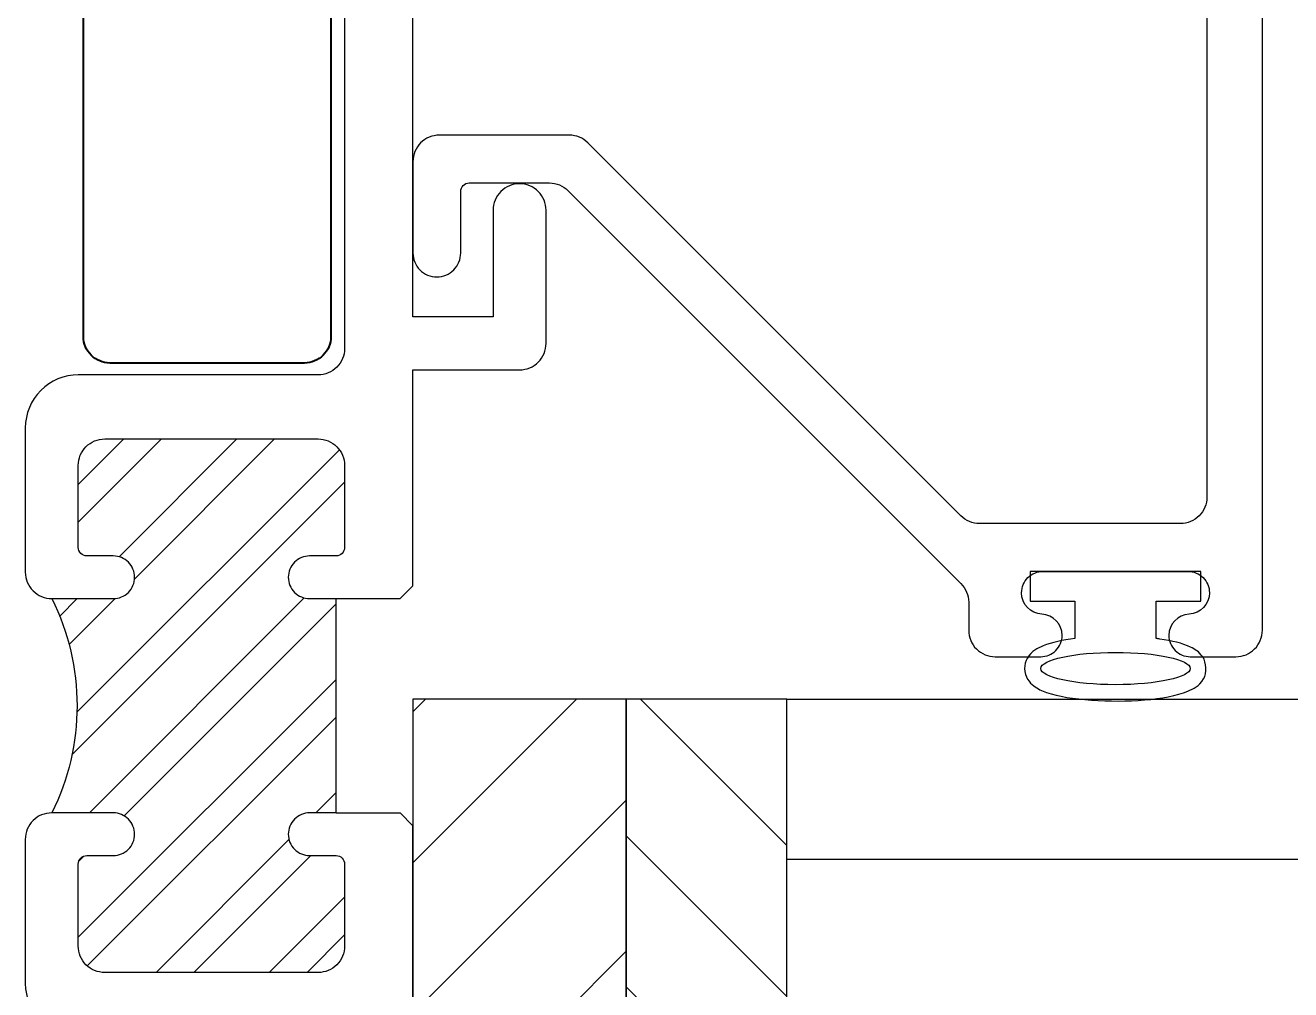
# Model space of a CAD drawing. Extents: x -26 to 91, y -47 to 75.
# Drawn here: x 38.194 to 39.677, y 52.549 to 53.679 of the extents above; entities that cross this region are included whole.
import ezdxf

# ---------------------------------------------------------------- set-up
doc = ezdxf.new("R2010")
doc.units = 0
doc.header["$MEASUREMENT"] = 0
doc.layers.get('0').update_dxf_attribs({"linetype": 'CONTINUOUS'})
for name, color, linetype in [('DIM', 7, 'CONTINUOUS'), ('FRAME', 1, 'CONTINUOUS'), ('GEOMETRY', 1, 'CONTINUOUS'), ('GLASS', 7, 'CONTINUOUS'), ('SETTING BLOCKS', 7, 'CONTINUOUS'), ('TEXT', 7, 'CONTINUOUS')]:
    doc.layers.add(name, color=color, linetype=linetype)

# ---------------------------------------------------------------- blocks, each defined once
blk = doc.blocks.new('3801 1 INCH GLASS STOP')
blk.add_lwpolyline([(1.6381, -0.603), (3.0271, -0.603, 0.414214), (3.0581, -0.572), (3.0581, -0.3368, 0.198912), (3.049, -0.3149), (2.6122, 0.122, -0.198912), (2.6031, 0.1439), (2.6031, 0.296, -0.414214), (2.6341, 0.327), (2.7411, 0.327, -0.414214), (2.7691, 0.299, -0.414214), (2.7411, 0.271), (2.6691, 0.271, 0.414214), (2.6591, 0.261), (2.6591, 0.1671, 0.198912), (2.6682, 0.1452), (3.1282, -0.3149, 0.198912), (3.1502, -0.324), (3.1831, -0.324, -0.414214), (3.2141, -0.355), (3.2141, -0.4085, -0.414214), (3.1891, -0.4335, -0.399638), (3.1642, -0.4097, 0.400364), (3.1391, -0.386, 0.414214), (3.1141, -0.411), (3.1141, -0.581, 0.414214), (3.1391, -0.606), (3.1392, -0.606, 0.399638), (3.1642, -0.5822, -0.399638), (3.1891, -0.5585, -0.414214), (3.2141, -0.5835), (3.2141, -0.637, -0.414214), (3.1831, -0.668), (-0.0009, -0.668, -0.414214)], format="xyb")
blk = doc.blocks.new('3805 BLOCK FRAME')
h = blk.add_hatch()
h.set_pattern_fill('ANSI32', color=256, scale=0.25, style=0)
h.set_pattern_definition([(45, (-4.16348, -5.189), (-0.0662913, 0.0662913), []), (45, (-4.11928, -5.189), (-0.0662913, 0.0662913), [])])
h.paths.add_polyline_path([(-0.8185, 1.361, 0.414214), (-0.8495, 1.392), (-0.9455, 1.392, 0.414214), (-0.9555, 1.382), (-0.9555, 1.351, -0.414214), (-0.9805, 1.326, -0.414214), (-1.0055, 1.351), (-1.0055, 1.423, -0.235384), (-1.2565, 1.423), (-1.2565, 1.351, -0.414214), (-1.2815, 1.326, -0.414214), (-1.3065, 1.351), (-1.3065, 1.382, 0.414214), (-1.3165, 1.392), (-1.4125, 1.392, 0.414214), (-1.4435, 1.361), (-1.4435, 1.111, 0.414214), (-1.4125, 1.08), (-1.3165, 1.08, 0.414214), (-1.3065, 1.09), (-1.3065, 1.121, -0.414214), (-1.2815, 1.146, -0.414214), (-1.2565, 1.121), (-1.2565, 1.09), (-1.0055, 1.09), (-1.0055, 1.121, -0.414214), (-0.9805, 1.146, -0.414214), (-0.9555, 1.121), (-0.9555, 1.09, 0.414214), (-0.9455, 1.08), (-0.8495, 1.08, 0.414214), (-0.8185, 1.111)])
for q in [(-1.2565, 1.09), (-1.0055, 1.015)]:
    blk.add_line((-1.0055, 1.09), q)
for points in [[(-1.9958, 1.08), (-1.5495, 1.08, 0.414214), (-1.5185, 1.111), (-1.5185, 1.392, -0.414214), (-1.4565, 1.454), (-1.2875, 1.454, -0.414214), (-1.2565, 1.423), (-1.2565, 1.351, -0.414214), (-1.2815, 1.326, -0.414214), (-1.3065, 1.351), (-1.3065, 1.382, 0.414214), (-1.3165, 1.392), (-1.4125, 1.392, 0.414214), (-1.4435, 1.361), (-1.4435, 1.111, 0.414214), (-1.4125, 1.08), (-1.3165, 1.08, 0.414214), (-1.3065, 1.09), (-1.3065, 1.121, -0.414214), (-1.2815, 1.146, -0.414214), (-1.2565, 1.121), (-1.2565, 1.09), (-1.2565, 1.015), (-1.2715, 1), (-1.5245, 1), (-1.5245, 0.875, -0.414214), (-1.5555, 0.844), (-1.7115, 0.844, -0.414214), (-1.7425, 0.875, -0.414214), (-1.7115, 0.906), (-1.5865, 0.906), (-1.5865, 1), (-4.3375, 1)], [(-1.0055, 1.09), (-1.0055, 1.121, -0.414214), (-0.9805, 1.146, -0.414214), (-0.9555, 1.121), (-0.9555, 1.09, 0.414214), (-0.9455, 1.08), (-0.8495, 1.08, 0.414214), (-0.8185, 1.111), (-0.8185, 1.361, 0.414214), (-0.8495, 1.392), (-0.9455, 1.392, 0.414214), (-0.9555, 1.382), (-0.9555, 1.351, -0.414214), (-0.9805, 1.326), (-0.9805, 1.326, -0.414214), (-1.0055, 1.351), (-1.0055, 1.423, -0.414214), (-0.9745, 1.454), (-0.8055, 1.454, -0.414214), (-0.7435, 1.392)]]:
    blk.add_lwpolyline(points, format="xyb")
blk.add_lwpolyline([(-0.0875, 1), (-0.9905, 1), (-1.0055, 1.015)])
blk.add_arc((-1.131, 1.6748), 0.2814, 243.5092, 296.4908)
blk = doc.blocks.new('A$C3BF656AD')
at = {"layer": 'SETTING BLOCKS'}
h = blk.add_hatch(dxfattribs=at)
h.set_pattern_fill('ANSI31', color=256, scale=0.25, angle=90, style=0)
h.set_pattern_definition([(135, (0.820812, -8.054306), (-0.02209709, -0.02209709), [])])
h.paths.add_polyline_path([(0, 0.0625), (0.25, 0.0625), (0.25, 0.1095), (0, 0.1095)])
h = blk.add_hatch(dxfattribs=at)
h.set_pattern_fill('ANSI31', color=256, scale=0.25, style=0)
h.set_pattern_definition([(45, (-2.098375, -8.085556), (-0.02209709, 0.02209709), [])])
h.paths.add_polyline_path([(0, 0), (0.25, 0), (0.25, 0.0625), (0, 0.0625)])
for points in [[(0, 0.0625), (0, 0.1095), (0.25, 0.1095), (0.25, 0.0625)], [(0, 0), (0, 0.0625), (0.25, 0.0625), (0.25, 0)]]:
    blk.add_lwpolyline(points, close=True, dxfattribs=at)
blk = doc.blocks.new('*U64')
at = {"layer": 'GEOMETRY'}
blk.add_lwpolyline([(1.607, 19.51), (1.5634, 19.51), (1.5634, 19.4575), (1.5284, 19.4575), (1.5284, 19.6575), (1.5634, 19.6575), (1.5634, 19.605), (1.607, 19.605)], dxfattribs=at)
at = {"layer": 'GEOMETRY', "extrusion": (0, 0, -1)}
blk.add_ellipse((1.6422, 19.5575), major_axis=(0, 0.0875), ratio=0.216465, dxfattribs=at)
at = {"layer": 'GEOMETRY'}
blk.add_open_spline([(1.607, 19.605), (1.6089, 19.6196), (1.6116, 19.632), (1.6185, 19.6489), (1.6211, 19.6556), (1.6336, 19.6627), (1.6378, 19.6641), (1.6422, 19.6641), (1.6521, 19.6641), (1.6589, 19.658), (1.6662, 19.6485), (1.6682, 19.6437), (1.675, 19.6245), (1.6778, 19.6063), (1.6821, 19.5447), (1.6793, 19.4988), (1.6659, 19.4662), (1.6633, 19.4597), (1.6474, 19.4502), (1.635, 19.4509), (1.6222, 19.4597), (1.6196, 19.4646), (1.6125, 19.4794), (1.6098, 19.4913), (1.6074, 19.5071), (1.6072, 19.5085), (1.607, 19.51)], degree=3, knots=[5.253202, 5.253202, 5.253202, 5.253202, 5.797173, 5.797173, 6.160155, 6.160155, 6.283185, 6.283185, 6.283185, 6.559914, 6.559914, 6.836642, 6.836642, 7.54361, 7.54361, 8.941834, 8.941834, 9.296554, 9.296554, 9.572552, 9.572552, 9.848549, 9.848549, 10.398843, 10.398843, 10.454782, 10.454782, 10.454782, 10.454782], dxfattribs=at)

msp = doc.modelspace()

# ---------------------------------------------------------------- linework, layer by layer
at = {"layer": 'DIM', "color": 5, "lineweight": 40}
msp.add_lwpolyline([(38.5525, 53.7023), (38.5525, 53.3143, -0.414214), (38.5215, 53.2833), (38.2935, 53.2833, -0.414214), (38.2625, 53.3143), (38.2625, 55.1023, -0.414214)], format="xyb", dxfattribs=at)
at = {"layer": 'GLASS'}
for p, q in [((39.0865, 52.8896), (40.8708, 52.8896)), ((39.0865, 51.8896), (39.0865, 52.8896)), ((39.0865, 52.7021), (40.8708, 52.7021))]:
    msp.add_line(p, q, dxfattribs=at)

# ---------------------------------------------------------------- block references
at = {"layer": 'DIM', "xscale": -1, "rotation": 90}
msp.add_blockref('*U64', (59.029, 54.5676), dxfattribs=at)
at = {"layer": 'FRAME', "xscale": -1, "rotation": 90}
for name, p in [('3805 BLOCK FRAME', (39.6485, 51.7508)), ('3801 1 INCH GLASS STOP', (38.9755, 56.1533))]:
    msp.add_blockref(name, p, dxfattribs=at)
at = {"layer": 'TEXT', "xscale": -4, "yscale": 4, "zscale": 4, "rotation": 270}
msp.add_blockref('A$C3BF656AD', (38.6485, 51.8896), dxfattribs=at)

doc.saveas('drawing.dxf')
